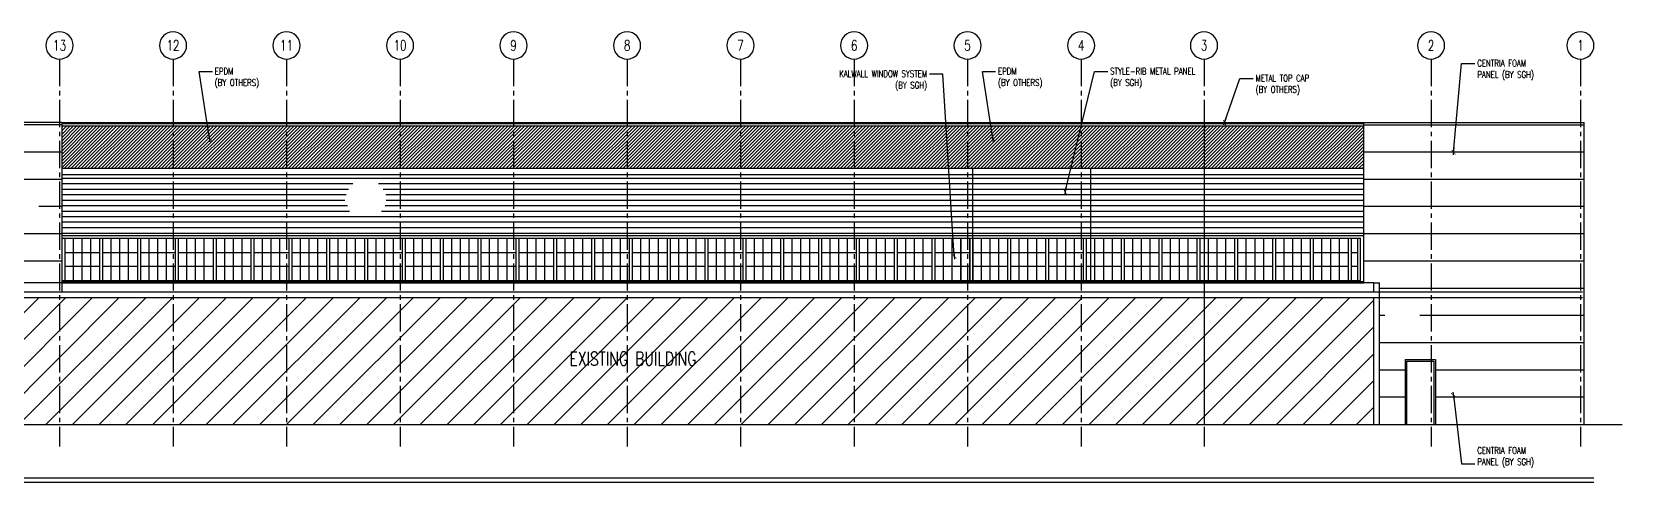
# Model space of a CAD drawing. Header units: inches. Extents: x 0 to 10293, y 0 to 4182.
# Drawn here: x 4999 to 7101, y 2360 to 2956 of the extents above; entities that cross this region are included whole.
import ezdxf
from ezdxf.enums import TextEntityAlignment as Align

# ---------------------------------------------------------------- set-up
doc = ezdxf.new("R2010")
doc.units = ezdxf.units.IN
doc.header["$LTSCALE"] = 48
doc.header["$MEASUREMENT"] = 0
doc.linetypes.add('CENTER2', pattern=[1.125, 0.75, -0.125, 0.125, -0.125])
doc.styles.add('NOTATION', font='romans.shx', dxfattribs={"width": 0.75})
doc.styles.add('SIMPLEX', font='SIMPLEX.SHX')
doc.dimstyles.new('AVANT$7', dxfattribs={"dimscale": 96, "dimtxt": 0.09375, "dimasz": 0.078125, "dimexe": 0.0625, "dimexo": 0.046875, "dimgap": 0.03125, "dimtad": 0, "dimdec": 3, "dimrnd": 0.125, "dimzin": 15, "dimdsep": 46, "dimlunit": 4, "dimtxsty": 'NOTATION', "dimblk1": 'AVATICK', "dimblk2": 'AVATICK', "dimsah": 1, "dimcen": 0.0625, "dimdle": 0.09375, "dimclrd": 256, "dimclre": 256, "dimclrt": 11, "dimaunit": 1, "dimadec": 0, "dimazin": 0, "dimtfac": 1.5, "dimtdec": 3, "dimtix": 1, "dimtmove": 1, "dimatfit": 3, "dimldrblk": 'AVATICK', "dimfxl": 0, "dimtvp": 1.25, "dimfrac": 2, "dimtolj": 1, "dimtzin": 15, "dimarcsym": 0})

# ---------------------------------------------------------------- blocks, each defined once
blk = doc.blocks.new('AVATICK')
blk.add_line((-1, 0), (0.63, 0))
at = {"const_width": 0.141}
blk.add_lwpolyline([(0.47, 0.47), (-0.47, -0.47)], dxfattribs=at)
blk = doc.blocks.new('COLNUMC')
at = {"linetype": 'Continuous'}
blk.add_circle((0, 0), 0.5, dxfattribs=at)
at = {"linetype": 'Continuous', "style": 'SIMPLEX', "width": 0.75}
blk.add_attdef('COLUMN', text='', height=0.375, dxfattribs=at).set_placement((0, 0), align=Align.MIDDLE)

msp = doc.modelspace()

# ---------------------------------------------------------------- hatches: boundary and pattern name
h = msp.add_hatch()
h.set_pattern_fill('ANSI31', color=2, scale=25, style=0)
h.paths.add_polyline_path([(5185.73452, 2831.29108), (5038.60952, 2831.29108), (5038.60952, 2774.81926), (5185.73452, 2774.81926)])
h.paths.add_polyline_path([(5335.73452, 2831.29108), (5185.73452, 2831.29108), (5185.73452, 2774.81926), (5335.73452, 2774.81926)])
h.paths.add_polyline_path([(5485.73452, 2831.29108), (5335.73452, 2831.29108), (5335.73452, 2774.81926), (5485.73452, 2774.81926)])
h.paths.add_polyline_path([(5635.73452, 2831.29108), (5485.73452, 2831.29108), (5485.73452, 2774.81926), (5635.73452, 2774.81926)])
h.paths.add_polyline_path([(5785.73452, 2831.29108), (5635.73452, 2831.29108), (5635.73452, 2774.81926), (5785.73452, 2774.81926)])
h.paths.add_polyline_path([(5935.73452, 2831.29108), (5785.73452, 2831.29108), (5785.73452, 2774.81926), (5935.73452, 2774.81926)])
h = msp.add_hatch()
h.set_pattern_fill('ANSI31', color=2, scale=25, style=0)
h.paths.add_polyline_path([(6085.73452, 2831.29108), (5935.73452, 2831.29108), (5935.73452, 2774.81926), (6085.73452, 2774.81926)])
h.paths.add_polyline_path([(6235.73452, 2831.29108), (6085.73452, 2831.29108), (6085.73452, 2774.81926), (6235.73452, 2774.81926)])
h.paths.add_polyline_path([(6385.73452, 2831.29108), (6235.73452, 2831.29108), (6235.73452, 2774.81926), (6385.73452, 2774.81926)])
h.paths.add_polyline_path([(6548.20191, 2831.29108), (6385.73452, 2831.29108), (6385.73452, 2774.81926), (6548.20191, 2774.81926)])
h.paths.add_polyline_path([(6759.20191, 2831.29108), (6548.20191, 2831.29108), (6548.20191, 2774.81926), (6759.20191, 2774.81926)])
h = msp.add_hatch()
h.set_pattern_fill('ANSI31', color=256, scale=200, style=0)
h.paths.add_polyline_path([(6772.79888, 2604.55402), (6548.20191, 2604.55402), (6548.20191, 2436.55402), (6772.79888, 2436.55402)])
h.paths.add_polyline_path([(6548.20191, 2604.55402), (6385.73452, 2604.55402), (6385.73452, 2436.55402), (6548.20191, 2436.55402)])
h.paths.add_polyline_path([(6385.73452, 2604.55402), (6235.73452, 2604.55402), (6235.73452, 2436.55402), (6385.73452, 2436.55402)])
h.paths.add_polyline_path([(6235.73452, 2604.55402), (6085.73452, 2604.55402), (6085.73452, 2436.55402), (6235.73452, 2436.55402)])
h.paths.add_polyline_path([(6085.73452, 2604.55402), (5935.73452, 2604.55402), (5935.73452, 2436.55402), (6085.73452, 2436.55402)])
h.paths.add_polyline_path([(5935.73452, 2604.55402), (5785.73452, 2604.55402), (5785.73452, 2436.55402), (5935.73452, 2436.55402)])
h.paths.add_polyline_path([(5785.73452, 2604.55402), (5635.73452, 2604.55402), (5635.73452, 2436.55402), (5785.73452, 2436.55402)])
h.paths.add_polyline_path([(5635.73452, 2604.55402), (5485.73452, 2604.55402), (5485.73452, 2436.55402), (5635.73452, 2436.55402)])
h.paths.add_polyline_path([(5485.73452, 2604.55402), (5335.73452, 2604.55402), (5335.73452, 2436.55402), (5485.73452, 2436.55402)])
h.paths.add_polyline_path([(5185.73452, 2604.55402), (5035.73452, 2604.55402), (5035.73452, 2436.55402), (5185.73452, 2436.55402)])
h.paths.add_polyline_path([(5335.73452, 2604.55402), (5185.73452, 2604.55402), (5185.73452, 2436.55402), (5335.73452, 2436.55402)])
h.paths.add_polyline_path([(5035.73452, 2604.55402), (4885.73452, 2604.55402), (4885.73452, 2436.55402), (5035.73452, 2436.55402)])
h.paths.add_polyline_path([(4885.73452, 2604.55402), (4735.73452, 2604.55402), (4735.73452, 2436.55402), (4885.73452, 2436.55402)])
h.paths.add_polyline_path([(4735.73452, 2604.55402), (4691.10952, 2604.55402), (4691.10952, 2436.55402), (4735.73452, 2436.55402)])
h.paths.add_polyline_path([(5687.07521, 2537.1139), (5881.86093, 2537.1139), (5881.86093, 2510.1139), (5687.07521, 2510.1139)], flags=9)

# ---------------------------------------------------------------- linework, layer by layer
at = {"linetype": 'CENTER2'}
for p, q in [((5035.73452, 2919.54508), (5035.73452, 2407.3828)), ((5185.73452, 2919.54508), (5185.73452, 2407.3828)), ((5335.73452, 2919.54508), (5335.73452, 2407.3828)), ((5485.73452, 2919.54508), (5485.73452, 2407.3828)), ((5635.73452, 2919.54508), (5635.73452, 2407.3828)), ((5785.73452, 2919.54508), (5785.73452, 2407.3828)), ((5935.73452, 2919.54508), (5935.73452, 2407.3828)), ((6085.73452, 2919.54508), (6085.73452, 2407.3828)), ((6235.73452, 2919.54508), (6235.73452, 2407.3828)), ((6385.73452, 2919.54508), (6385.73452, 2407.3828)), ((6548.20191, 2919.54508), (6548.20191, 2407.3828)), ((6848.20191, 2919.54508), (6848.20191, 2407.3828)), ((7045.57691, 2919.54508), (7045.57691, 2407.3828))]:
    msp.add_line(p, q, dxfattribs=at)
for p, q in [((5038.60952, 2832.55402), (4423.73452, 2832.55402)), ((5038.60952, 2835.54508), (4979.65937, 2835.54508)), ((5038.60952, 2835.54508), (6759.20191, 2835.54508)), ((5038.60952, 2835.54508), (5038.60952, 2611.98791)), ((5038.60952, 2834.54508), (6759.20191, 2834.54508)), ((5038.60952, 2831.29108), (6759.20191, 2831.29108)), ((6242.45191, 2835.54508), (7050.57691, 2835.54508)), ((6548.20191, 2832.55402), (6548.20191, 2436.55402)), ((6759.20191, 2774.81926), (6759.20191, 2835.54508)), ((6759.20191, 2832.55402), (7050.57691, 2832.55402)), ((7050.57691, 2436.55402), (7050.57691, 2835.54508)), ((5038.60952, 2796.55402), (4423.73452, 2796.55402)), ((7050.57691, 2796.55402), (6759.20191, 2796.55402)), ((6759.20191, 2774.81926), (5038.60952, 2774.81926)), ((6242.45191, 2774.81926), (6242.45191, 2623.98791)), ((6398.20191, 2774.81926), (6398.20191, 2623.98791)), ((6759.20191, 2623.98791), (6759.20191, 2774.81926)), ((5038.60952, 2760.55402), (4670.93626, 2760.55402)), ((6759.20191, 2766.70529), (5038.60952, 2766.70529)), ((6759.20191, 2761.80637), (5038.60952, 2761.80637)), ((5423.30213, 2754.55637), (5038.60952, 2754.55637)), ((6759.20191, 2754.55637), (5457.4669, 2754.55637)), ((7050.57691, 2760.55402), (6759.20191, 2760.55402)), ((5417.52424, 2747.30637), (5038.60952, 2747.30637)), ((5414.50969, 2740.05637), (5038.60952, 2740.05637)), ((5412.75123, 2732.80637), (5038.60952, 2732.80637)), ((6759.20191, 2747.30637), (5463.24479, 2747.30637)), ((6759.20191, 2740.05637), (5467.01295, 2740.05637)), ((6759.20191, 2732.80637), (5467.26416, 2732.80637)), ((5038.60952, 2724.55402), (5008.56468, 2724.55402)), ((5416.51939, 2725.55637), (5038.60952, 2725.55637)), ((5419.03152, 2718.30637), (5038.60952, 2718.30637)), ((6759.20191, 2718.30637), (5461.23509, 2718.30637)), ((6759.20191, 2725.55637), (5466.25931, 2725.55637)), ((7050.57691, 2724.55402), (6759.20191, 2724.55402)), ((6759.20191, 2711.05637), (5038.60952, 2711.05637)), ((6759.20191, 2703.80637), (5038.60952, 2703.80637)), ((6759.20191, 2696.55637), (5038.60952, 2696.55637)), ((5038.60952, 2688.55402), (4423.73452, 2688.55402)), ((5038.60952, 2689.26922), (6759.20191, 2689.26922)), ((5038.60952, 2686.51338), (6759.20191, 2686.51338)), ((5038.60952, 2682.99006), (6483.58149, 2682.99006)), ((5042.60952, 2682.99006), (5042.60952, 2627.04142)), ((5054.10952, 2627.04142), (5054.10952, 2682.99006)), ((5065.60952, 2627.04142), (5065.60952, 2682.99006)), ((5077.10952, 2627.04142), (5077.10952, 2682.99006)), ((5088.60952, 2682.99006), (5088.60952, 2627.04142)), ((5092.60952, 2682.99006), (5092.60952, 2627.04142)), ((5104.10952, 2627.04142), (5104.10952, 2682.99006)), ((5115.60952, 2627.04142), (5115.60952, 2682.99006)), ((5127.10952, 2627.04142), (5127.10952, 2682.99006)), ((5138.60952, 2682.99006), (5138.60952, 2627.04142)), ((5142.60952, 2682.99006), (5142.60952, 2627.04142)), ((5154.10952, 2627.04142), (5154.10952, 2682.99006)), ((5165.60952, 2627.04142), (5165.60952, 2682.99006)), ((5177.10952, 2627.04142), (5177.10952, 2682.99006)), ((5188.60952, 2682.99006), (5188.60952, 2627.04142)), ((5192.60952, 2682.99006), (5192.60952, 2627.04142)), ((5204.10952, 2627.04142), (5204.10952, 2682.99006)), ((5215.60952, 2627.04142), (5215.60952, 2682.99006)), ((5227.10952, 2627.04142), (5227.10952, 2682.99006)), ((5238.60952, 2682.99006), (5238.60952, 2627.04142)), ((5242.60952, 2682.99006), (5242.60952, 2627.04142)), ((5254.10952, 2627.04142), (5254.10952, 2682.99006)), ((5265.60952, 2627.04142), (5265.60952, 2682.99006)), ((5277.10952, 2627.04142), (5277.10952, 2682.99006)), ((5288.60952, 2682.99006), (5288.60952, 2627.04142)), ((5292.60952, 2682.99006), (5292.60952, 2627.04142)), ((5304.10952, 2627.04142), (5304.10952, 2682.99006)), ((5315.60952, 2627.04142), (5315.60952, 2682.99006)), ((5327.10952, 2627.04142), (5327.10952, 2682.99006)), ((5338.60952, 2682.99006), (5338.60952, 2627.04142)), ((5342.60952, 2682.99006), (5342.60952, 2627.04142)), ((5354.10952, 2627.04142), (5354.10952, 2682.99006)), ((5365.60952, 2627.04142), (5365.60952, 2682.99006)), ((5377.10952, 2627.04142), (5377.10952, 2682.99006)), ((5388.60952, 2682.99006), (5388.60952, 2627.04142)), ((5392.60952, 2682.99006), (5392.60952, 2627.04142)), ((5404.10952, 2627.04142), (5404.10952, 2682.99006)), ((5415.60952, 2627.04142), (5415.60952, 2682.99006)), ((5427.10952, 2627.04142), (5427.10952, 2682.99006)), ((5438.60952, 2682.99006), (5438.60952, 2627.04142)), ((5442.60952, 2682.99006), (5442.60952, 2627.04142)), ((5454.10952, 2627.04142), (5454.10952, 2682.99006)), ((5465.60952, 2627.04142), (5465.60952, 2682.99006)), ((5477.10952, 2627.04142), (5477.10952, 2682.99006)), ((5488.60952, 2682.99006), (5488.60952, 2627.04142)), ((5492.60952, 2682.99006), (5492.60952, 2627.04142)), ((5504.10952, 2627.04142), (5504.10952, 2682.99006)), ((5515.60952, 2627.04142), (5515.60952, 2682.99006)), ((5527.10952, 2627.04142), (5527.10952, 2682.99006)), ((5538.60952, 2682.99006), (5538.60952, 2627.04142)), ((5542.60952, 2682.99006), (5542.60952, 2627.04142)), ((5554.10952, 2627.04142), (5554.10952, 2682.99006)), ((5565.60952, 2627.04142), (5565.60952, 2682.99006)), ((5577.10952, 2627.04142), (5577.10952, 2682.99006)), ((5588.60952, 2682.99006), (5588.60952, 2627.04142)), ((5592.60952, 2682.99006), (5592.60952, 2627.04142)), ((5604.10952, 2627.04142), (5604.10952, 2682.99006)), ((5615.60952, 2627.04142), (5615.60952, 2682.99006)), ((5627.10952, 2627.04142), (5627.10952, 2682.99006)), ((5638.60952, 2682.99006), (5638.60952, 2627.04142)), ((5642.60952, 2682.99006), (5642.60952, 2627.04142)), ((5654.10952, 2627.04142), (5654.10952, 2682.99006)), ((5665.60952, 2627.04142), (5665.60952, 2682.99006)), ((5677.10952, 2627.04142), (5677.10952, 2682.99006)), ((5688.60952, 2682.99006), (5688.60952, 2627.04142)), ((5692.60952, 2682.99006), (5692.60952, 2627.04142)), ((5704.10952, 2627.04142), (5704.10952, 2682.99006)), ((5715.60952, 2627.04142), (5715.60952, 2682.99006)), ((5727.10952, 2627.04142), (5727.10952, 2682.99006)), ((5738.60952, 2682.99006), (5738.60952, 2627.04142)), ((5742.60952, 2682.99006), (5742.60952, 2627.04142)), ((5754.10952, 2627.04142), (5754.10952, 2682.99006)), ((5765.60952, 2627.04142), (5765.60952, 2682.99006)), ((5777.10952, 2627.04142), (5777.10952, 2682.99006)), ((5788.60952, 2682.99006), (5788.60952, 2627.04142)), ((5792.60952, 2682.99006), (5792.60952, 2627.04142)), ((5804.10952, 2627.04142), (5804.10952, 2682.99006)), ((5815.60952, 2627.04142), (5815.60952, 2682.99006)), ((5827.10952, 2627.04142), (5827.10952, 2682.99006)), ((5838.60952, 2682.99006), (5838.60952, 2627.04142)), ((5842.60952, 2682.99006), (5842.60952, 2627.04142)), ((5854.10952, 2627.04142), (5854.10952, 2682.99006)), ((5865.60952, 2627.04142), (5865.60952, 2682.99006)), ((5877.10952, 2627.04142), (5877.10952, 2682.99006)), ((5888.60952, 2682.99006), (5888.60952, 2627.04142)), ((5892.60952, 2682.99006), (5892.60952, 2627.04142)), ((5904.10952, 2627.04142), (5904.10952, 2682.99006)), ((5915.60952, 2627.04142), (5915.60952, 2682.99006)), ((5927.10952, 2627.04142), (5927.10952, 2682.99006)), ((5938.60952, 2682.99006), (5938.60952, 2627.04142)), ((5942.60952, 2682.99006), (5942.60952, 2627.04142)), ((5954.10952, 2627.04142), (5954.10952, 2682.99006)), ((5965.60952, 2627.04142), (5965.60952, 2682.99006)), ((5977.10952, 2627.04142), (5977.10952, 2682.99006)), ((5988.60952, 2682.99006), (5988.60952, 2627.04142)), ((5992.60952, 2682.99006), (5992.60952, 2627.04142)), ((6004.10952, 2627.04142), (6004.10952, 2682.99006)), ((6015.60952, 2627.04142), (6015.60952, 2682.99006)), ((6027.10952, 2627.04142), (6027.10952, 2682.99006)), ((6038.60952, 2682.99006), (6038.60952, 2627.04142)), ((6042.60952, 2682.99006), (6042.60952, 2627.04142)), ((6054.10952, 2627.04142), (6054.10952, 2682.99006)), ((6065.60952, 2627.04142), (6065.60952, 2682.99006)), ((6077.10952, 2627.04142), (6077.10952, 2682.99006)), ((6088.60952, 2682.99006), (6088.60952, 2627.04142)), ((6092.60952, 2682.99006), (6092.60952, 2627.04142)), ((6104.10952, 2627.04142), (6104.10952, 2682.99006)), ((6115.60952, 2627.04142), (6115.60952, 2682.99006)), ((6127.10952, 2627.04142), (6127.10952, 2682.99006)), ((6138.60952, 2682.99006), (6138.60952, 2627.04142)), ((6142.60952, 2682.99006), (6142.60952, 2627.04142)), ((6154.10952, 2627.04142), (6154.10952, 2682.99006)), ((6165.60952, 2627.04142), (6165.60952, 2682.99006)), ((6177.10952, 2627.04142), (6177.10952, 2682.99006)), ((6188.60952, 2682.99006), (6188.60952, 2627.04142)), ((6192.60952, 2682.99006), (6192.60952, 2627.04142)), ((6204.10952, 2627.04142), (6204.10952, 2682.99006)), ((6215.19539, 2627.04142), (6215.19539, 2682.99006)), ((6215.60952, 2627.04142), (6215.60952, 2682.99006)), ((6226.69539, 2627.04142), (6226.69539, 2682.99006)), ((6227.10952, 2627.04142), (6227.10952, 2682.99006)), ((6238.27744, 2682.99006), (6238.27744, 2627.04142)), ((6238.60952, 2682.99006), (6238.60952, 2627.04142)), ((6242.60952, 2682.99006), (6242.60952, 2627.04142)), ((6254.10952, 2627.04142), (6254.10952, 2682.99006)), ((6265.60952, 2627.04142), (6265.60952, 2682.99006)), ((6277.10952, 2627.04142), (6277.10952, 2682.99006)), ((6288.60952, 2682.99006), (6288.60952, 2627.04142)), ((6292.60952, 2682.99006), (6292.60952, 2627.04142)), ((6304.10952, 2627.04142), (6304.10952, 2682.99006)), ((6315.60952, 2627.04142), (6315.60952, 2682.99006)), ((6327.10952, 2627.04142), (6327.10952, 2682.99006)), ((6338.60952, 2682.99006), (6338.60952, 2627.04142)), ((6342.60952, 2682.99006), (6342.60952, 2627.04142)), ((6354.10952, 2627.04142), (6354.10952, 2682.99006)), ((6365.60952, 2627.04142), (6365.60952, 2682.99006)), ((6377.10952, 2627.04142), (6377.10952, 2682.99006)), ((6388.60952, 2682.99006), (6388.60952, 2627.04142)), ((6392.60952, 2682.99006), (6392.60952, 2627.04142)), ((6404.10952, 2627.04142), (6404.10952, 2682.99006)), ((6415.60952, 2627.04142), (6415.60952, 2682.99006)), ((6427.10952, 2627.04142), (6427.10952, 2682.99006)), ((6438.60952, 2682.99006), (6438.60952, 2627.04142)), ((6442.60952, 2682.99006), (6442.60952, 2627.04142)), ((6454.10952, 2627.04142), (6454.10952, 2682.99006)), ((6465.60952, 2627.04142), (6465.60952, 2682.99006)), ((6477.10952, 2627.04142), (6477.10952, 2682.99006)), ((6483.58149, 2682.99006), (6755.02744, 2682.99006)), ((6488.60952, 2682.99006), (6488.60952, 2627.04142)), ((6492.60952, 2682.99006), (6492.60952, 2627.04142)), ((6504.10952, 2627.04142), (6504.10952, 2682.99006)), ((6515.60952, 2627.04142), (6515.60952, 2682.99006)), ((6527.10952, 2627.04142), (6527.10952, 2682.99006)), ((6538.60952, 2682.99006), (6538.60952, 2627.04142)), ((6542.60952, 2682.99006), (6542.60952, 2627.04142)), ((6554.10952, 2627.04142), (6554.10952, 2682.99006)), ((6565.60952, 2627.04142), (6565.60952, 2682.99006)), ((6577.10952, 2627.04142), (6577.10952, 2682.99006)), ((6588.60952, 2682.99006), (6588.60952, 2627.04142)), ((6592.60952, 2682.99006), (6592.60952, 2627.04142)), ((6604.10952, 2627.04142), (6604.10952, 2682.99006)), ((6615.60952, 2627.04142), (6615.60952, 2682.99006)), ((6627.10952, 2627.04142), (6627.10952, 2682.99006)), ((6638.60952, 2682.99006), (6638.60952, 2627.04142)), ((6642.60952, 2682.99006), (6642.60952, 2627.04142)), ((6654.10952, 2627.04142), (6654.10952, 2682.99006)), ((6665.60952, 2627.04142), (6665.60952, 2682.99006)), ((6677.10952, 2627.04142), (6677.10952, 2682.99006)), ((6688.60952, 2682.99006), (6688.60952, 2627.04142)), ((6692.60952, 2682.99006), (6692.60952, 2627.04142)), ((6704.10952, 2627.04142), (6704.10952, 2682.99006)), ((6715.60952, 2627.04142), (6715.60952, 2682.99006)), ((6727.10952, 2627.04142), (6727.10952, 2682.99006)), ((6738.60952, 2682.99006), (6738.60952, 2627.04142)), ((6742.60952, 2682.99006), (6742.60952, 2627.04142)), ((6751.02744, 2682.99006), (6751.02744, 2627.04142)), ((6755.02744, 2627.04142), (6755.02744, 2682.99006)), ((7050.57691, 2688.55402), (6759.20191, 2688.55402)), ((5038.60952, 2652.55402), (4423.73452, 2652.55402)), ((5042.60952, 2663.99006), (5088.60952, 2663.99006)), ((5092.60952, 2663.99006), (5138.60952, 2663.99006)), ((5142.60952, 2663.99006), (5188.60952, 2663.99006)), ((5192.60952, 2663.99006), (5238.60952, 2663.99006)), ((5242.60952, 2663.99006), (5288.60952, 2663.99006)), ((5292.60952, 2663.99006), (5338.60952, 2663.99006)), ((5342.60952, 2663.99006), (5388.60952, 2663.99006)), ((5392.60952, 2663.99006), (5438.60952, 2663.99006)), ((5442.60952, 2663.99006), (5488.60952, 2663.99006)), ((5492.60952, 2663.99006), (5538.60952, 2663.99006)), ((5542.60952, 2663.99006), (5588.60952, 2663.99006)), ((5592.60952, 2663.99006), (5638.60952, 2663.99006)), ((5642.60952, 2663.99006), (5688.60952, 2663.99006)), ((5692.60952, 2663.99006), (5738.60952, 2663.99006)), ((5742.60952, 2663.99006), (5788.60952, 2663.99006)), ((5792.60952, 2663.99006), (5838.60952, 2663.99006)), ((5842.60952, 2663.99006), (5888.60952, 2663.99006)), ((5892.60952, 2663.99006), (5938.60952, 2663.99006)), ((5942.60952, 2663.99006), (5988.60952, 2663.99006)), ((5992.60952, 2663.99006), (6038.60952, 2663.99006)), ((6042.60952, 2663.99006), (6088.60952, 2663.99006)), ((6092.60952, 2663.99006), (6138.60952, 2663.99006)), ((6142.60952, 2663.99006), (6188.60952, 2663.99006)), ((6192.60952, 2663.99006), (6238.60952, 2663.99006)), ((6242.60952, 2663.99006), (6288.60952, 2663.99006)), ((6292.60952, 2663.99006), (6338.60952, 2663.99006)), ((6342.60952, 2663.99006), (6388.60952, 2663.99006)), ((6392.60952, 2663.99006), (6438.60952, 2663.99006)), ((6442.60952, 2663.99006), (6488.60952, 2663.99006)), ((6492.60952, 2663.99006), (6538.60952, 2663.99006)), ((6542.60952, 2663.99006), (6588.60952, 2663.99006)), ((6592.60952, 2663.99006), (6638.60952, 2663.99006)), ((6642.60952, 2663.99006), (6688.60952, 2663.99006)), ((6692.60952, 2663.99006), (6738.60952, 2663.99006)), ((6742.60952, 2663.99006), (6751.02744, 2663.99006)), ((7050.57691, 2652.55402), (6759.20191, 2652.55402)), ((5042.60952, 2646.04142), (5088.60952, 2646.04142)), ((5092.60952, 2646.04142), (5138.60952, 2646.04142)), ((5142.60952, 2646.04142), (5188.60952, 2646.04142)), ((5192.60952, 2646.04142), (5238.60952, 2646.04142)), ((5242.60952, 2646.04142), (5288.60952, 2646.04142)), ((5292.60952, 2646.04142), (5338.60952, 2646.04142)), ((5342.60952, 2646.04142), (5388.60952, 2646.04142)), ((5392.60952, 2646.04142), (5438.60952, 2646.04142)), ((5442.60952, 2646.04142), (5488.60952, 2646.04142)), ((5492.60952, 2646.04142), (5538.60952, 2646.04142)), ((5542.60952, 2646.04142), (5588.60952, 2646.04142)), ((5592.60952, 2646.04142), (5638.60952, 2646.04142)), ((5642.60952, 2646.04142), (5688.60952, 2646.04142)), ((5692.60952, 2646.04142), (5738.60952, 2646.04142)), ((5742.60952, 2646.04142), (5788.60952, 2646.04142)), ((5792.60952, 2646.04142), (5838.60952, 2646.04142)), ((5842.60952, 2646.04142), (5888.60952, 2646.04142)), ((5892.60952, 2646.04142), (5938.60952, 2646.04142)), ((5942.60952, 2646.04142), (5988.60952, 2646.04142)), ((5992.60952, 2646.04142), (6038.60952, 2646.04142)), ((6042.60952, 2646.04142), (6088.60952, 2646.04142)), ((6092.60952, 2646.04142), (6138.60952, 2646.04142)), ((6142.60952, 2646.04142), (6188.60952, 2646.04142)), ((6192.60952, 2646.04142), (6238.60952, 2646.04142)), ((6242.60952, 2646.04142), (6288.60952, 2646.04142)), ((6292.60952, 2646.04142), (6338.60952, 2646.04142)), ((6342.60952, 2646.04142), (6388.60952, 2646.04142)), ((6392.60952, 2646.04142), (6438.60952, 2646.04142)), ((6442.60952, 2646.04142), (6488.60952, 2646.04142)), ((6492.60952, 2646.04142), (6538.60952, 2646.04142)), ((6542.60952, 2646.04142), (6588.60952, 2646.04142)), ((6592.60952, 2646.04142), (6638.60952, 2646.04142)), ((6642.60952, 2646.04142), (6688.60952, 2646.04142)), ((6692.60952, 2646.04142), (6738.60952, 2646.04142)), ((6742.60952, 2646.04142), (6751.02744, 2646.04142)), ((5038.60952, 2623.98791), (4681.73452, 2623.98791)), ((4691.10952, 2611.98791), (7048.58149, 2611.98791)), ((5038.60952, 2627.04142), (6755.02744, 2627.04142)), ((5038.60952, 2625.47964), (6759.20191, 2625.47964)), ((5038.60952, 2623.98791), (6759.20191, 2623.98791)), ((6772.79888, 2623.98791), (6242.45191, 2623.98791)), ((6772.79888, 2623.98791), (6780.20191, 2623.98791)), ((6772.79888, 2611.98791), (6772.79888, 2623.98791)), ((6772.79888, 2616.55402), (6772.79888, 2616.55402)), ((6780.20191, 2436.55402), (6780.20191, 2623.98791)), ((7050.57691, 2616.55402), (6780.20191, 2616.55402)), ((4691.10952, 2604.55402), (7048.58149, 2604.55402)), ((6772.79888, 2436.55402), (6772.79888, 2604.55402)), ((6786.98683, 2580.55402), (6780.20191, 2580.55402)), ((7050.57691, 2580.55402), (6833.27605, 2580.55402)), ((7050.57691, 2544.55402), (6780.20191, 2544.55402)), ((6813.95191, 2522.55402), (6813.95191, 2436.55402)), ((6813.95191, 2522.55402), (6853.95186, 2522.55402)), ((6853.95186, 2522.55402), (6853.95186, 2436.55402)), ((6813.95191, 2508.55402), (6780.20191, 2508.55402)), ((6815.95191, 2520.55402), (6815.95191, 2436.55402)), ((6815.95191, 2520.55402), (6851.95186, 2520.55402)), ((6851.95186, 2520.55402), (6851.95186, 2436.55402)), ((7050.57691, 2508.55402), (6853.95186, 2508.55402)), ((6813.95191, 2472.55402), (6780.20191, 2472.55402)), ((7050.57691, 2472.55402), (6853.95186, 2472.55402)), ((4411.73452, 2436.55402), (7100.8441, 2436.55402))]:
    msp.add_line(p, q)
at = {"layer": 'Defpoints'}
for p, q in [((4962.501, 2360.42464), (7063.56895, 2360.42464)), ((4971.92353, 2366.17692), (7063.56895, 2366.17692))]:
    msp.add_line(p, q, dxfattribs=at)

# ---------------------------------------------------------------- block references
ref = msp.add_blockref('COLNUMC', (5035.73452, 2937.54508), dxfattribs=dict(xscale=-36, yscale=36, zscale=36))
ref.add_attrib('COLUMN', '13', dxfattribs={"linetype": 'Continuous', "height": 13.5, "style": 'SIMPLEX', "width": 0.75}).set_placement((5035.73452, 2937.54508), align=Align.MIDDLE)
ref = msp.add_blockref('COLNUMC', (5185.73452, 2937.54508), dxfattribs=dict(xscale=-36, yscale=36, zscale=36))
ref.add_attrib('COLUMN', '12', dxfattribs={"linetype": 'Continuous', "height": 13.5, "style": 'SIMPLEX', "width": 0.75}).set_placement((5185.73452, 2937.54508), align=Align.MIDDLE)
ref = msp.add_blockref('COLNUMC', (5335.73452, 2937.54508), dxfattribs=dict(xscale=-36, yscale=36, zscale=36))
ref.add_attrib('COLUMN', '11', dxfattribs={"linetype": 'Continuous', "height": 13.5, "style": 'SIMPLEX', "width": 0.75}).set_placement((5335.73452, 2937.54508), align=Align.MIDDLE)
ref = msp.add_blockref('COLNUMC', (5485.73452, 2937.54508), dxfattribs=dict(xscale=-36, yscale=36, zscale=36))
ref.add_attrib('COLUMN', '10', dxfattribs={"linetype": 'Continuous', "height": 13.5, "style": 'SIMPLEX', "width": 0.75}).set_placement((5485.73452, 2937.54508), align=Align.MIDDLE)
ref = msp.add_blockref('COLNUMC', (5635.73452, 2937.54508), dxfattribs=dict(xscale=-36, yscale=36, zscale=36))
ref.add_attrib('COLUMN', '9', dxfattribs={"linetype": 'Continuous', "height": 13.5, "style": 'SIMPLEX', "width": 0.75}).set_placement((5635.73452, 2937.54508), align=Align.MIDDLE)
ref = msp.add_blockref('COLNUMC', (5785.73452, 2937.54508), dxfattribs=dict(xscale=-36, yscale=36, zscale=36))
ref.add_attrib('COLUMN', '8', dxfattribs={"linetype": 'Continuous', "height": 13.5, "style": 'SIMPLEX', "width": 0.75}).set_placement((5785.73452, 2937.54508), align=Align.MIDDLE)
ref = msp.add_blockref('COLNUMC', (5935.73452, 2937.54508), dxfattribs=dict(xscale=-36, yscale=36, zscale=36))
ref.add_attrib('COLUMN', '7', dxfattribs={"linetype": 'Continuous', "height": 13.5, "style": 'SIMPLEX', "width": 0.75}).set_placement((5935.73452, 2937.54508), align=Align.MIDDLE)
ref = msp.add_blockref('COLNUMC', (6085.73452, 2937.54508), dxfattribs=dict(xscale=-36, yscale=36, zscale=36))
ref.add_attrib('COLUMN', '6', dxfattribs={"linetype": 'Continuous', "height": 13.5, "style": 'SIMPLEX', "width": 0.75}).set_placement((6085.73452, 2937.54508), align=Align.MIDDLE)
ref = msp.add_blockref('COLNUMC', (6235.73452, 2937.54508), dxfattribs=dict(xscale=-36, yscale=36, zscale=36))
ref.add_attrib('COLUMN', '5', dxfattribs={"linetype": 'Continuous', "height": 13.5, "style": 'SIMPLEX', "width": 0.75}).set_placement((6235.73452, 2937.54508), align=Align.MIDDLE)
ref = msp.add_blockref('COLNUMC', (6385.73452, 2937.54508), dxfattribs=dict(xscale=-36, yscale=36, zscale=36))
ref.add_attrib('COLUMN', '4', dxfattribs={"linetype": 'Continuous', "height": 13.5, "style": 'SIMPLEX', "width": 0.75}).set_placement((6385.73452, 2937.54508), align=Align.MIDDLE)
ref = msp.add_blockref('COLNUMC', (6548.20191, 2937.54508), dxfattribs=dict(xscale=-36, yscale=36, zscale=36))
ref.add_attrib('COLUMN', '3', dxfattribs={"linetype": 'Continuous', "height": 13.5, "style": 'SIMPLEX', "width": 0.75}).set_placement((6548.20191, 2937.54508), align=Align.MIDDLE)
ref = msp.add_blockref('COLNUMC', (6848.20191, 2937.54508), dxfattribs=dict(xscale=-36, yscale=36, zscale=36))
ref.add_attrib('COLUMN', '2', dxfattribs={"linetype": 'Continuous', "height": 13.5, "style": 'SIMPLEX', "width": 0.75}).set_placement((6848.20191, 2937.54508), align=Align.MIDDLE)
ref = msp.add_blockref('COLNUMC', (7045.57691, 2937.54508), dxfattribs=dict(xscale=-36, yscale=36, zscale=36))
ref.add_attrib('COLUMN', '1', dxfattribs={"linetype": 'Continuous', "height": 13.5, "style": 'SIMPLEX', "width": 0.75}).set_placement((7045.57691, 2937.54508), align=Align.MIDDLE)

# ---------------------------------------------------------------- texts
at = {"style": 'NOTATION'}
for s, insert, char_height, width, attachment_point in [('EPDM\\P(BY OTHERS)', (5240.8562, 2907.96067), 9, 122.875, 1), ('\\pt162;{\\Fsimplex.shx|c1;KALWALL WINDOW SYSTEM\\Fsimplex.shx|c0; }(BY SGH)', (6182.35725, 2904.53701), 9, 131.1, 3), ('EPDM\\P(BY OTHERS)', (6276.00422, 2907.96067), 9, 122.875, 1), ('{\\Fsimplex.shx|c0;STYLE-RIB M\\Fsimplex.shx|c1;ETAL PANEL\\Fsimplex.shx|c0; }(BY SGH)', (6424.22204, 2907.96067), 9, 122.875, 1), ('{\\Fsimplex.shx|c0;CENTRIA FOAM\\P\\Fsimplex.shx|c1;PANEL\\Fsimplex.shx|c0; }(BY SGH)', (6909.35396, 2918.6166), 9, 122.875, 1), ('{\\Fsimplex.shx|c1;METAL TOP CAP}\\P(BY OTHERS)', (6616.36359, 2898.83092), 9, 122.875, 1), ('{\\Fsimplex.shx;EXISTING BUILDING}', (5877.36093, 2532.6139), 18, 245.75, 3), ('{\\Fsimplex.shx|c0;CENTRIA FOAM\\P\\Fsimplex.shx|c1;PANEL\\Fsimplex.shx|c0; }(BY SGH)', (6909.35396, 2379.89844), 9, 122.875, 7)]:
    msp.add_mtext(s, dxfattribs=dict(at, insert=insert, char_height=char_height, width=width, attachment_point=attachment_point))

# ---------------------------------------------------------------- leaders
for points in [[(5234.00887, 2813.90976), (5220.16439, 2903.139), (5237.71425, 2903.139)], [(6269.15688, 2813.90976), (6255.3124, 2903.139), (6272.86227, 2903.139)], [(6364.80202, 2743.94551), (6403.53022, 2903.139), (6421.08009, 2903.139)], [(6877.90285, 2796.55402), (6888.66214, 2913.79493), (6906.21201, 2913.79493)], [(6218.15969, 2658.95321), (6203.04907, 2899.71534), (6185.4992, 2899.71534)], [(6575.20845, 2835.54508), (6595.67177, 2894.00925), (6613.22164, 2894.00925)], [(6877.90285, 2475.54508), (6888.66214, 2384.72011), (6906.21201, 2384.72011)]]:
    msp.add_leader(points, dimstyle='AVANT$7', override={"dimscale": 24, "dimasz": 0.25})

doc.saveas('drawing.dxf')
